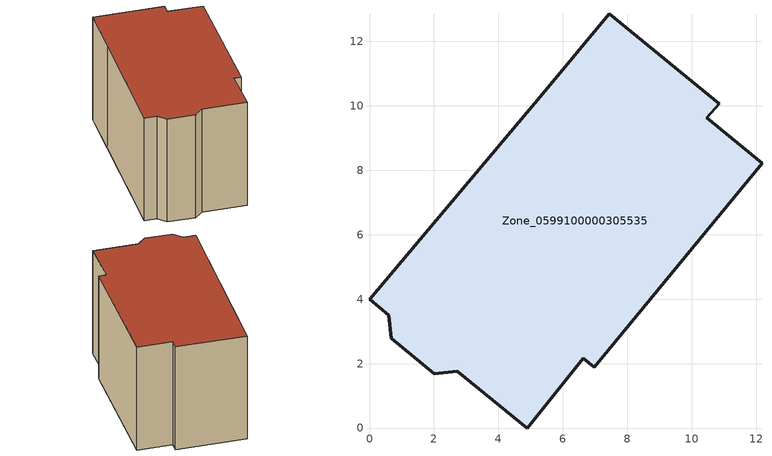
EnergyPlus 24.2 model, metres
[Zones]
Zone_0599100000305535
 floor ground (C_G): 6.63,2.16 4.89,0 2.72,1.76 2.01,1.69 0.67,2.79 0.6,3.5 0,3.99 5.38,10.38 7.44,12.85 10.85,10.07 10.46,9.62 12.18,8.21 6.97,1.88 z0
 wall outside (C_F): 10.46,9.62 10.85,10.07 7.44,12.85 5.38,10.38 0,3.99 0.6,3.5 0.67,2.79 2.01,1.69 2.72,1.76 4.89,0 6.63,2.16 6.97,1.88 12.18,8.21 10.46,9.62 z0:7.15
 roof outside (C_R): 6.97,1.88 12.18,8.21 10.46,9.62 10.85,10.07 7.44,12.85 5.38,10.38 0,3.99 0.6,3.5 0.67,2.79 2.01,1.69 2.72,1.76 4.89,0 6.63,2.16 z7.15
[BUILDING]
Pand.0599100000305535: North Axis=0; Terrain=City; Loads Convergence Tolerance Value=0.04; Temperature Convergence Tolerance Value=0.4; Solar Distribution=FullExterior; Maximum Number of Warmup Days=25; Minimum Number of Warmup Days=1
[Site:Location]
Rotterdam.The.Hague.AP_ZH_NLD Design_Conditions: Latitude=51.96; Longitude=4.45; Time Zone=1; Elevation=-4.5
[SITE:GROUNDTEMPERATURE:BUILDINGSURFACE]
18, 18, 18, 18, 18, 18, 18, 18, 18, 18, 18, 18
[MATERIAL] Thermal Absorptance=0.9; Solar Absorptance=0.7; Visible Absorptance=0.7
Name | Roughness | Thickness | Conductivity | Density | Specific Heat
G.TC.1946 | MediumSmooth | 0.15 | 1 | 540 | 1210
F.TC.1946 | Rough | 0.3 | 0.857143 | 1920 | 840
R.TC.1946 | MediumRough | 0.2 | 0.909091 | 1500 | 1000
[CONSTRUCTION]
C_G: G.TC.1946
C_F: F.TC.1946
C_R: R.TC.1946
[ZONE]
Zone_0599100000305535: Type=1; Multiplier=1; Ceiling Height=Autocalculate; Volume=Autocalculate; Floor Area=autocalculate; Part of Total Floor Area=Yes
[ZONEINFILTRATION:DESIGNFLOWRATE]
Infil_Zone_0599100000305535: Zone or ZoneList or Space or SpaceList=Zone_0599100000305535; Schedule=AlwaysOn; Design Flow Rate Calculation Method=Flow/Area; Flow Rate per Floor Area=0.003; Constant Term Coefficient=1; Temperature Term Coefficient=0; Velocity Term Coefficient=0; Velocity Squared Term Coefficient=0
[HVACTEMPLATE:ZONE:IDEALLOADSAIRSYSTEM]
Zone_0599100000305535: Maximum Heating Supply Air Temperature=50; Minimum Cooling Supply Air Temperature=13; Maximum Heating Supply Air Humidity Ratio=0.0156; Minimum Cooling Supply Air Humidity Ratio=0.0077; Heating Limit=NoLimit; Cooling Limit=NoLimit; Dehumidification Control Type=ConstantSensibleHeatRatio; Cooling Sensible Heat Ratio=0.7; Dehumidification Setpoint=60; Humidification Control Type=None; Humidification Setpoint=30; Outdoor Air Method=None; Outdoor Air Flow Rate per Person=0.00944; Outdoor Air Flow Rate per Zone Floor Area=0; Outdoor Air Flow Rate per Zone=0; Demand Controlled Ventilation Type=None; Outdoor Air Economizer Type=NoEconomizer; Heat Recovery Type=None; Sensible Heat Recovery Effectiveness=0.7; Latent Heat Recovery Effectiveness=0.65
[ZONECONTROL:THERMOSTAT]
ThermostatControl_Zone_0599100000305535: Zone or ZoneList=Zone_0599100000305535; Control Type Schedule=DualSetpointControlType; Control 1=Thermostat_Zone_0599100000305535; Temperature Difference Between Cutout And Setpoint=0
[THERMOSTATSETPOINT:DUALSETPOINT]
Thermostat_Zone_0599100000305535: Heating Setpoint Temperature Schedule=HeatingSetpoint_Zone_0599100000305535; Cooling Setpoint Temperature Schedule=CoolingSetpoint_Zone_0599100000305535
[SCHEDULE:COMPACT]
HeatingSetpoint_Zone_0599100000305535: Through: 12/31, For: AllDays, Until: 24:00, 21
CoolingSetpoint_Zone_0599100000305535: Through: 12/31, For: AllDays, Until: 24:00, 24
DualSetpointControlType: Through: 12/31, For: AllDays, Until: 24:00, 4
AlwaysOn: Through: 12/31, For: AllDays, Until: 24:00, 1
